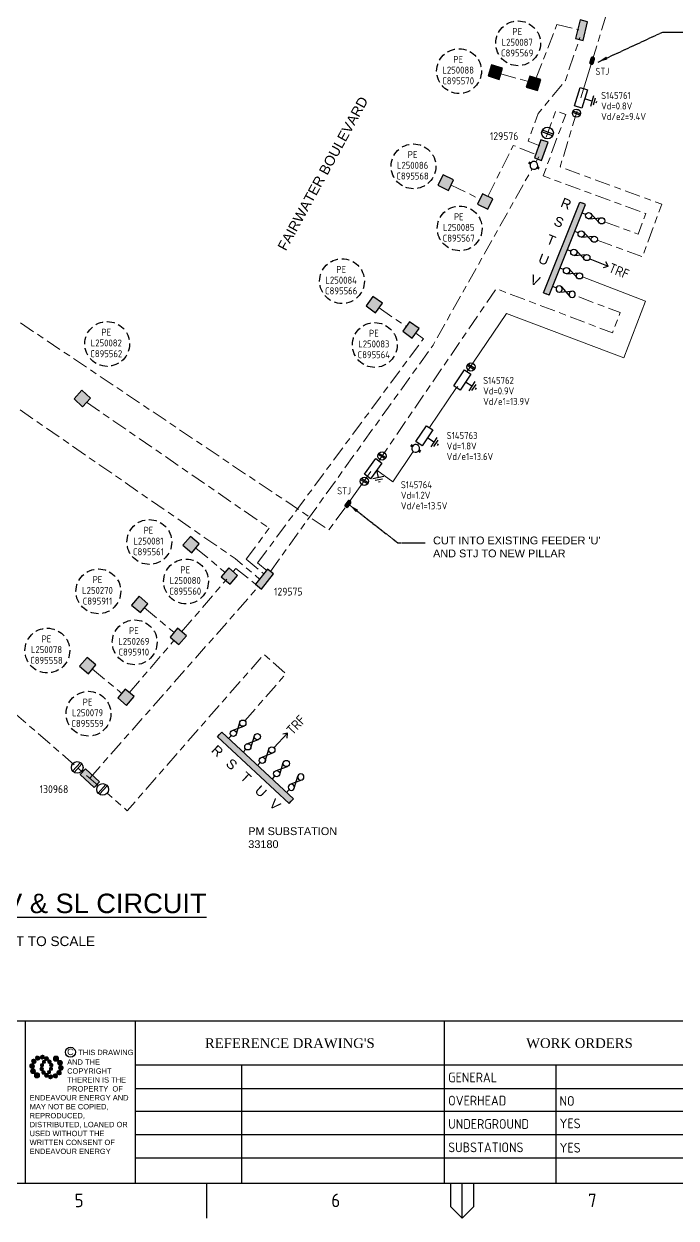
# Paper-space layout 'EE2' of a CAD drawing. Header units: metres, sheet in millimetres. Extents: x -9 to 824, y -5 to 581.
# Drawn here: x 295.1 to 462.6, y -5.4 to 301.3 of the extents above; entities that cross this region are included whole.
import ezdxf
from ezdxf.enums import TextEntityAlignment as Align

# ---------------------------------------------------------------- set-up
doc = ezdxf.new("R2010")
doc.units = ezdxf.units.M
for name, pattern in [('Cable Exist OH', [1, 1, 0]), ('Cable Exist UG', [8.2, 4, -1.2, 1.8, -1.2]), ('HIDDEN', [0.375, 0.25, -0.125])]:
    doc.linetypes.add(name, pattern=pattern)
doc.layers.get('0').update_dxf_attribs({"color": 6})
doc.layers.add('Cadastre Roads_SP_EXT', color=9, linetype='Continuous', lineweight=5)
for name, color, linetype in [('Equip_HV_NEW', 2, 'Continuous'), ('Equip_LV_NEW', 2, 'Continuous'), ('Equip_SP_LV_NEW', 2, 'Continuous'), ('Equip_SP_SL_EXT', 7, 'Continuous'), ('Mains_HV_NEW_U72', 2, 'Continuous'), ('NOTE 1TO1000_new', 7, 'Continuous'), ('NOTE 1TO500_NEW', 7, 'Continuous'), ('Notes', 7, 'Continuous'), ('Sub_SP_EXT', 7, 'Continuous'), ('SupportsUG_SP_LV_EXT', 7, 'Continuous'), ('SupportsUG_SP_LV_SL_EXT', 7, 'Continuous'), ('Trench_SP_EXT', 7, 'Continuous')]:
    doc.layers.add(name, color=color, linetype=linetype)
doc.styles.add('ARIAL', font='arial.ttf', dxfattribs={"height": 2})
doc.styles.add('COLUMN_LABEL', font='arial.ttf')
doc.styles.add('iecARIAL', font='arial.ttf', dxfattribs={"height": 2})
doc.styles.add('iecISOCP', font='isocp.shx')
doc.styles.add('iecTimesNewRoman', font='times.ttf')
doc.styles.add('IESYMBOL1', font='isocp.shx')
doc.styles.add('POLE_LABEL', font='arial.ttf')
doc.styles.get("Standard").update_dxf_attribs({"font": 'arial.ttf'})
doc.styles.add('SWITCH_LABEL', font='arial.ttf', dxfattribs={"height": 2.5})
doc.linetypes.add('Cable New UG', pattern='A,7,-0.25,["x",Standard,S=2,R=0,X=0.2,Y=-0.8],-2.1', length=9.35)
doc.dimstyles.get("Standard").update_dxf_attribs({"dimtxt": 0.18, "dimasz": 0.18, "dimexe": 0.18, "dimexo": 0.0625, "dimgap": 0.09, "dimtad": 0, "dimtih": 1, "dimtoh": 1, "dimdec": 4, "dimzin": 0, "dimdsep": 46, "dimtxsty": 'Standard', "dimcen": 0.09, "dimadec": 0, "dimazin": 0, "dimtfac": 1, "dimtdec": 4, "dimtofl": 0, "dimtmove": 0, "dimatfit": 3, "dimfxl": 1, "dimtolj": 1, "dimtzin": 0, "dimarcsym": 0})

# ---------------------------------------------------------------- blocks, each defined once
blk = doc.blocks.new('SWG_FUSE_EXT')
for points in [[(1.15, 0.72), (4.04, -0.71)], [(1.16, -0.72), (4.04, 0.73)]]:
    blk.add_lwpolyline(points)
for centre in [(0.8, 0), (4.4, 0.01)]:
    blk.add_circle(centre, 0.8)
blk = doc.blocks.new('*U49')
for p, q in [((-0.98, 5.17), (-1.48, 5.17)), ((-0.98, 4.83), (-1.48, 4.83)), ((0.98, 5.17), (1.48, 5.17)), ((0.98, 4.83), (1.48, 4.83))]:
    blk.add_line(p, q)
blk.add_lwpolyline([(0, 4, 1), (0, 6, 1)], format="xyb", close=True)
for tag, p, flags in [('ORIENTATION', (0, 0), 9), ('USAGE', (0, -0.2), 9), ('NOTES', (0, -0.4), 1)]:
    blk.add_attdef(tag, p, '', height=0.2, dxfattribs=dict(flags=flags))
blk = doc.blocks.new('LV_UG_LINKS_CLOSED_EXT')
for p, q in [((-0.25, -1.47902), (-0.25, 1.47902)), ((0.25, -1.47902), (0.25, 1.47902))]:
    blk.add_line(p, q)
blk.add_circle((0, 0), 1.5)
at = {"flags": 9}
for tag, p in [('ACTUAL_STATUS', (0, 0)), ('STATE', (0, -1)), ('SWITCH_TYPE', (0, -1.2)), ('OPERATING_VOLTAGE', (0, -0.6)), ('ORIENTATION', (0, -0.8)), ('CONSTRUCTED_VOLTAGE', (0, -0.2)), ('USAGE', (0, -1.4)), ('NO_PHASES', (0, -0.4)), ('NOTES', (0, -1.6))]:
    blk.add_attdef(tag, text='', height=0.2, dxfattribs=at).set_placement(p, align=Align.MIDDLE_LEFT)
at = {"flags": 1}
blk.add_attdef('Z', (0, 0), '', height=0.2, dxfattribs=at)
blk = doc.blocks.new('COLUMN_EXT')
blk.add_hatch(color=256).paths.add_polyline_path([(-1.49, 1.48), (-1.49, -1.49), (1.48, -1.49), (1.48, 1.48)])
blk.add_lwpolyline([(-1.49, -1.49), (1.48, -1.49), (1.48, 1.48), (-1.49, 1.48)], close=True)
for tag, height, style, flags, p in [('ASSET_NUM', 2.5, 'COLUMN_LABEL', 8, (2, 2)), ('STRUCTURE_PLANT_NUMBER', 0.2, 'POLE_LABEL', 9, (1.81, 0.03)), ('STREET_CODE', 0.2, 'COLUMN_LABEL', 9, (1.81, -0.2))]:
    blk.add_attdef(tag, text='', height=height, dxfattribs=dict(style=style, flags=flags)).set_placement(p, align=Align.MIDDLE_LEFT)
at = {"flags": 1}
blk.add_attdef('Z', (1.81, -2.35), '', height=0.2, dxfattribs=at)
at = {"flags": 9}
for tag, p in [('COLUMN_TYPE', (1.81, -0.4)), ('OWNED_BY', (1.81, -0.6)), ('STATE', (1.81, -0.8)), ('USAGE', (1.81, -1)), ('STREETNAME', (1.81, -1.6)), ('SUBURB', (1.81, -1.8)), ('LEGEND', (1.81, -1.2)), ('LOCATION', (1.81, -1.4)), ('NOTES', (1.81, -2))]:
    blk.add_attdef(tag, text='', height=0.2, dxfattribs=at).set_placement(p, align=Align.MIDDLE_LEFT)
blk = doc.blocks.new('PILLAR_EXT')
blk.add_hatch(color=256).paths.add_polyline_path([(-2.475, 0.99), (-2.475, -0.99), (2.475, -0.99), (2.475, 0.99)])
blk.add_lwpolyline([(-2.475, -0.99), (2.475, -0.99), (2.475, 0.99), (-2.475, 0.99)], close=True)
at = {"style": 'iecARIAL', "flags": 8}
blk.add_attdef('ASSET_NUM', (1.5, 3.5), '', height=2.5, dxfattribs=at)
for tag, p, flags in [('OWNED_BY', (0, -0.2), 9), ('STATE', (0, -0.4), 9), ('SUPPORT_TYPE', (0, -0.6), 9), ('STREETNAME', (0, -1.8), 9), ('SUBURB', (0, -2), 1), ('USAGE', (0, -0.8), 9), ('LEGEND', (0, -1), 9), ('LOCATION', (0, -1.2), 9), ('NOTES', (0, -1.4), 9), ('PARENT', (0, -1.6), 9)]:
    blk.add_attdef(tag, p, '', height=0.2, dxfattribs=dict(flags=flags))
blk = doc.blocks.new('*U52')
at = {"lineweight": -3}
blk.add_lwpolyline([(-1.89, 3.35), (2.97, 2.44), (2.61, 0.5), (-2.26, 1.41)], close=True, dxfattribs=at)
for tag, height, flags, p in [('ASSET_NUM', 2.5, 8, (2, 4)), ('STREET_CODE', 0.2, 9, (1.5, 2)), ('OWNED_BY', 0.2, 9, (1.5, 1.8)), ('OPERATED_BY', 0.2, 9, (1.5, 1.6)), ('STATE', 0.2, 9, (1.5, 1.2)), ('SUPPORT_TYPE', 0.2, 9, (1.5, 1)), ('SUBURB', 0.2, 9, (1.5, 0.2)), ('STREETNAME', 0.2, 9, (1.5, 0)), ('MAINTAINED_BY', 0.2, 9, (1.5, 1.4)), ('USAGE', 0.2, 9, (1.5, 0.8)), ('LEGEND', 0.2, 9, (1.5, 0.6)), ('PARENT', 0.2, 9, (1.5, 0.4)), ('Z', 0.2, 1, (1.5, -0.6)), ('LOCATION', 0.2, 9, (1.5, -0.2)), ('NOTES', 0.2, 9, (1.5, -0.4))]:
    blk.add_attdef(tag, text='', height=height, dxfattribs=dict(flags=flags)).set_placement(p, align=Align.MIDDLE_LEFT)
blk = doc.blocks.new('HV_STJ_EXT')
h = blk.add_hatch(color=256)
edge = h.paths.add_edge_path()
edge.add_ellipse((-0.59, 0.13), major_axis=(0.226, 0.226), ratio=1, start_angle=45, end_angle=135)
edge.add_line((-0.91, 0.13), (-0.91, -0.13))
edge.add_ellipse((-0.59, -0.13), major_axis=(0.226, 0.226), ratio=1, start_angle=135, end_angle=225)
edge.add_line((-0.59, -0.45), (0.59, -0.45))
edge.add_ellipse((0.59, -0.13), major_axis=(-0.226, 0.226), ratio=1, start_angle=135, end_angle=225)
edge.add_line((0.91, -0.13), (0.91, 0.13))
edge.add_ellipse((0.59, 0.13), major_axis=(-0.226, 0.226), ratio=1, start_angle=225, end_angle=315)
edge.add_line((0.59, 0.45), (-0.59, 0.45))
blk.add_lwpolyline([(-0.91, 0.13), (-0.91, -0.13, 0.414214), (-0.59, -0.45), (0.59, -0.45, 0.414214), (0.91, -0.13), (0.91, 0.13, 0.414214), (0.59, 0.45), (-0.59, 0.45, 0.414214)], format="xyb", close=True)
for tag, flags, p in [('ORIENTATION', 9, (1.5, 0)), ('Z', 1, (1.5, -0.8)), ('USAGE', 9, (1.5, -0.2)), ('LEGEND', 9, (1.5, -0.4)), ('NOTES', 9, (1.5, -0.6))]:
    blk.add_attdef(tag, text='', height=0.2, dxfattribs=dict(flags=flags)).set_placement(p, align=Align.MIDDLE_LEFT)
blk = doc.blocks.new('m4')
at = {"layer": 'Notes', "color": 2, "linetype": 'Continuous'}
for points in [[(0, -1.95), (0, 0)], [(-1.43, -1.95), (1.43, -1.95)], [(-0.95, -2.52), (0.95, -2.52)], [(-0.24, -3.09), (0.24, -3.09)]]:
    blk.add_lwpolyline(points, dxfattribs=at)
blk = doc.blocks.new('EE_LOGO_SMALL')
at = {"layer": 'Notes'}
h = blk.add_hatch(color=256, dxfattribs=at)
edge = h.paths.add_edge_path()
edge.add_spline(control_points=[(-1.35, 5.88), (-1.41, 6.52), (-1.98, 6.98), (-2.62, 6.92), (-3.26, 6.85), (-3.72, 6.28), (-3.66, 5.65), (-3.6, 5.01), (-3.03, 4.54), (-2.39, 4.61), (-1.75, 4.67), (-1.28, 5.24), (-1.35, 5.88)], knot_values=[0, 0, 0, 0, 1, 1, 1, 2, 2, 2, 3, 3, 3, 4, 4, 4, 4], degree=3, periodic=0)
h = blk.add_hatch(color=256, dxfattribs=at)
edge = h.paths.add_edge_path()
edge.add_spline(control_points=[(-8.41, 1.95), (-9.16, 1.99), (-9.8, 1.42), (-9.84, 0.67), (-9.89, -0.07), (-9.31, -0.71), (-8.56, -0.75), (-7.82, -0.8), (-7.18, -0.23), (-7.14, 0.52), (-7.09, 1.27), (-7.66, 1.91), (-8.41, 1.95)], knot_values=[0, 0, 0, 0, 1, 1, 1, 2, 2, 2, 3, 3, 3, 4, 4, 4, 4], degree=3, periodic=0)
h = blk.add_hatch(color=256, dxfattribs=at)
edge = h.paths.add_edge_path()
edge.add_spline(control_points=[(-6.81, 4.47), (-7.42, 4.82), (-8.21, 4.62), (-8.57, 4), (-8.92, 3.39), (-8.72, 2.6), (-8.1, 2.25), (-7.49, 1.89), (-6.7, 2.09), (-6.34, 2.71), (-5.98, 3.32), (-6.19, 4.11), (-6.81, 4.47)], knot_values=[0, 0, 0, 0, 1, 1, 1, 2, 2, 2, 3, 3, 3, 4, 4, 4, 4], degree=3, periodic=0)
h = blk.add_hatch(color=256, dxfattribs=at)
edge = h.paths.add_edge_path()
edge.add_spline(control_points=[(-4.19, 5.89), (-4.56, 6.46), (-5.32, 6.62), (-5.88, 6.26), (-6.45, 5.89), (-6.61, 5.13), (-6.25, 4.56), (-5.88, 4), (-5.13, 3.83), (-4.56, 4.2), (-3.99, 4.56), (-3.82, 5.32), (-4.19, 5.89)], knot_values=[0, 0, 0, 0, 1, 1, 1, 2, 2, 2, 3, 3, 3, 4, 4, 4, 4], degree=3, periodic=0)
h = blk.add_hatch(color=256, dxfattribs=at)
edge = h.paths.add_edge_path()
edge.add_spline(control_points=[(-2.5, 2.07), (-3.02, 2.18), (-3.52, 1.86), (-3.63, 1.35), (-3.74, 0.84), (-3.41, 0.33), (-2.91, 0.22), (-2.39, 0.11), (-1.89, 0.43), (-1.78, 0.95), (-1.67, 1.46), (-1.99, 1.96), (-2.5, 2.07)], knot_values=[0, 0, 0, 0, 1, 1, 1, 2, 2, 2, 3, 3, 3, 4, 4, 4, 4], degree=3, periodic=0)
h = blk.add_hatch(color=256, dxfattribs=at)
edge = h.paths.add_edge_path()
edge.add_spline(control_points=[(1.01, 4.87), (1.01, 4.27), (0.53, 3.79), (-0.07, 3.79), (-0.67, 3.79), (-1.16, 4.27), (-1.16, 4.87), (-1.16, 5.47), (-0.67, 5.96), (-0.07, 5.96), (0.53, 5.96), (1.01, 5.47), (1.01, 4.87)], knot_values=[0, 0, 0, 0, 1, 1, 1, 2, 2, 2, 3, 3, 3, 4, 4, 4, 4], degree=3, periodic=0)
edge = h.paths.add_edge_path()
edge.add_spline(control_points=[(-1.36, 3.98), (-1.87, 4.09), (-2.38, 3.77), (-2.49, 3.26), (-2.6, 2.75), (-2.27, 2.24), (-1.76, 2.13), (-1.25, 2.02), (-0.75, 2.35), (-0.64, 2.86), (-0.53, 3.37), (-0.85, 3.87), (-1.36, 3.98)], knot_values=[0, 0, 0, 0, 1, 1, 1, 2, 2, 2, 3, 3, 3, 4, 4, 4, 4], degree=3, periodic=0)
h = blk.add_hatch(color=256, dxfattribs=at)
edge = h.paths.add_edge_path()
edge.add_spline(control_points=[(2.33, 2.37), (2.77, 2.76), (2.8, 3.42), (2.42, 3.85), (2.03, 4.29), (1.37, 4.32), (0.94, 3.94), (0.51, 3.55), (0.47, 2.89), (0.85, 2.46), (1.24, 2.03), (1.9, 1.99), (2.33, 2.37)], knot_values=[0, 0, 0, 0, 1, 1, 1, 2, 2, 2, 3, 3, 3, 4, 4, 4, 4], degree=3, periodic=0)
edge = h.paths.add_edge_path()
edge.add_spline(control_points=[(1.01, 4.87), (1.01, 4.27), (0.53, 3.79), (-0.07, 3.79), (-0.67, 3.79), (-1.16, 4.27), (-1.16, 4.87), (-1.16, 5.47), (-0.67, 5.96), (-0.07, 5.96), (0.53, 5.96), (1.01, 5.47), (1.01, 4.87)], knot_values=[0, 0, 0, 0, 1, 1, 1, 2, 2, 2, 3, 3, 3, 4, 4, 4, 4], degree=3, periodic=0)
h = blk.add_hatch(color=256, dxfattribs=at)
edge = h.paths.add_edge_path()
edge.add_spline(control_points=[(1.01, 4.87), (1.01, 4.27), (0.53, 3.79), (-0.07, 3.79), (-0.67, 3.79), (-1.16, 4.27), (-1.16, 4.87), (-1.16, 5.47), (-0.67, 5.96), (-0.07, 5.96), (0.53, 5.96), (1.01, 5.47), (1.01, 4.87)], knot_values=[0, 0, 0, 0, 1, 1, 1, 2, 2, 2, 3, 3, 3, 4, 4, 4, 4], degree=3, periodic=0)
edge = h.paths.add_edge_path(flags=16)
edge.add_spline(control_points=[(1.01, 4.87), (1.01, 4.27), (0.53, 3.79), (-0.07, 3.79), (-0.67, 3.79), (-1.16, 4.27), (-1.16, 4.87), (-1.16, 5.47), (-0.67, 5.96), (-0.07, 5.96), (0.53, 5.96), (1.01, 5.47), (1.01, 4.87)], knot_values=[0, 0, 0, 0, 1, 1, 1, 2, 2, 2, 3, 3, 3, 4, 4, 4, 4], degree=3, periodic=0)
h = blk.add_hatch(color=256, dxfattribs=at)
edge = h.paths.add_edge_path()
edge.add_spline(control_points=[(2.98, 0.19), (3.52, 0.33), (3.83, 0.88), (3.69, 1.41), (3.55, 1.94), (3.01, 2.26), (2.48, 2.12), (1.95, 1.98), (1.63, 1.43), (1.77, 0.9), (1.91, 0.37), (2.45, 0.05), (2.98, 0.19)], knot_values=[0, 0, 0, 0, 1, 1, 1, 2, 2, 2, 3, 3, 3, 4, 4, 4, 4], degree=3, periodic=0)
h = blk.add_hatch(color=256, dxfattribs=at)
edge = h.paths.add_edge_path()
edge.add_spline(control_points=[(6.99, 4.87), (6.99, 4.04), (6.32, 3.36), (5.48, 3.36), (4.65, 3.36), (3.97, 4.04), (3.97, 4.87), (3.97, 5.71), (4.65, 6.38), (5.48, 6.38), (6.32, 6.38), (6.99, 5.71), (6.99, 4.87)], knot_values=[0, 0, 0, 0, 1, 1, 1, 2, 2, 2, 3, 3, 3, 4, 4, 4, 4], degree=3, periodic=0)
h = blk.add_hatch(color=256, dxfattribs=at)
edge = h.paths.add_edge_path()
edge.add_spline(control_points=[(8.37, 1.14), (9.1, 1.46), (9.42, 2.3), (9.11, 3.02), (8.79, 3.74), (7.95, 4.07), (7.23, 3.75), (6.51, 3.43), (6.18, 2.59), (6.49, 1.87), (6.81, 1.15), (7.65, 0.82), (8.37, 1.14)], knot_values=[0, 0, 0, 0, 1, 1, 1, 2, 2, 2, 3, 3, 3, 4, 4, 4, 4], degree=3, periodic=0)
h = blk.add_hatch(color=256, dxfattribs=at)
edge = h.paths.add_edge_path()
edge.add_spline(control_points=[(8.27, -1.91), (9.01, -1.95), (9.65, -1.38), (9.69, -0.63), (9.74, 0.12), (9.17, 0.75), (8.42, 0.8), (7.67, 0.84), (7.03, 0.27), (6.99, -0.48), (6.95, -1.22), (7.52, -1.87), (8.27, -1.91)], knot_values=[0, 0, 0, 0, 1, 1, 1, 2, 2, 2, 3, 3, 3, 4, 4, 4, 4], degree=3, periodic=0)
h = blk.add_hatch(color=256, dxfattribs=at)
edge = h.paths.add_edge_path()
edge.add_spline(control_points=[(-8.52, -1.1), (-9.24, -1.42), (-9.57, -2.26), (-9.25, -2.98), (-8.94, -3.7), (-8.09, -4.03), (-7.37, -3.71), (-6.65, -3.39), (-6.33, -2.55), (-6.64, -1.83), (-6.96, -1.11), (-7.8, -0.78), (-8.52, -1.1)], knot_values=[0, 0, 0, 0, 1, 1, 1, 2, 2, 2, 3, 3, 3, 4, 4, 4, 4], degree=3, periodic=0)
h = blk.add_hatch(color=256, dxfattribs=at)
edge = h.paths.add_edge_path()
edge.add_spline(control_points=[(-7.14, -4.83), (-7.14, -4), (-6.46, -3.32), (-5.63, -3.32), (-4.8, -3.32), (-4.12, -4), (-4.12, -4.83), (-4.12, -5.67), (-4.8, -6.34), (-5.63, -6.34), (-6.46, -6.34), (-7.14, -5.67), (-7.14, -4.83)], knot_values=[0, 0, 0, 0, 1, 1, 1, 2, 2, 2, 3, 3, 3, 4, 4, 4, 4], degree=3, periodic=0)
h = blk.add_hatch(color=256, dxfattribs=at)
edge = h.paths.add_edge_path()
edge.add_spline(control_points=[(-3.13, -0.15), (-3.66, -0.29), (-3.98, -0.84), (-3.84, -1.37), (-3.7, -1.9), (-3.15, -2.22), (-2.62, -2.08), (-2.09, -1.94), (-1.78, -1.39), (-1.91, -0.86), (-2.06, -0.33), (-2.6, -0.01), (-3.13, -0.15)], knot_values=[0, 0, 0, 0, 1, 1, 1, 2, 2, 2, 3, 3, 3, 4, 4, 4, 4], degree=3, periodic=0)
h = blk.add_hatch(color=256, dxfattribs=at)
edge = h.paths.add_edge_path()
edge.add_spline(control_points=[(-2.48, -2.33), (-2.91, -2.72), (-2.95, -3.38), (-2.56, -3.81), (-2.18, -4.24), (-1.52, -4.28), (-1.08, -3.9), (-0.65, -3.51), (-0.62, -2.85), (-1, -2.42), (-1.39, -1.98), (-2.05, -1.95), (-2.48, -2.33)], knot_values=[0, 0, 0, 0, 1, 1, 1, 2, 2, 2, 3, 3, 3, 4, 4, 4, 4], degree=3, periodic=0)
h = blk.add_hatch(color=256, dxfattribs=at)
edge = h.paths.add_edge_path()
edge.add_spline(control_points=[(-1.16, -4.83), (-1.16, -4.23), (-0.67, -3.74), (-0.07, -3.74), (0.53, -3.74), (1.01, -4.23), (1.01, -4.83), (1.01, -5.43), (0.53, -5.92), (-0.07, -5.92), (-0.67, -5.92), (-1.16, -5.43), (-1.16, -4.83)], knot_values=[0, 0, 0, 0, 1, 1, 1, 2, 2, 2, 3, 3, 3, 4, 4, 4, 4], degree=3, periodic=0)
h = blk.add_hatch(color=256, dxfattribs=at)
edge = h.paths.add_edge_path()
edge.add_spline(control_points=[(1.22, -3.94), (1.73, -4.05), (2.23, -3.73), (2.34, -3.22), (2.45, -2.71), (2.13, -2.2), (1.62, -2.09), (1.11, -1.98), (0.6, -2.3), (0.49, -2.81), (0.38, -3.32), (0.71, -3.83), (1.22, -3.94)], knot_values=[0, 0, 0, 0, 1, 1, 1, 2, 2, 2, 3, 3, 3, 4, 4, 4, 4], degree=3, periodic=0)
h = blk.add_hatch(color=256, dxfattribs=at)
edge = h.paths.add_edge_path()
edge.add_spline(control_points=[(1.2, -5.84), (1.27, -6.47), (1.84, -6.94), (2.47, -6.87), (3.11, -6.81), (3.58, -6.24), (3.51, -5.6), (3.45, -4.96), (2.88, -4.5), (2.24, -4.56), (1.6, -4.63), (1.13, -5.2), (1.2, -5.84)], knot_values=[0, 0, 0, 0, 1, 1, 1, 2, 2, 2, 3, 3, 3, 4, 4, 4, 4], degree=3, periodic=0)
h = blk.add_hatch(color=256, dxfattribs=at)
edge = h.paths.add_edge_path()
edge.add_spline(control_points=[(2.36, -2.03), (2.87, -2.14), (3.37, -1.81), (3.48, -1.3), (3.59, -0.79), (3.27, -0.29), (2.76, -0.18), (2.25, -0.07), (1.74, -0.39), (1.63, -0.9), (1.52, -1.41), (1.85, -1.92), (2.36, -2.03)], knot_values=[0, 0, 0, 0, 1, 1, 1, 2, 2, 2, 3, 3, 3, 4, 4, 4, 4], degree=3, periodic=0)
h = blk.add_hatch(color=256, dxfattribs=at)
edge = h.paths.add_edge_path()
edge.add_spline(control_points=[(4.05, -5.84), (4.41, -6.41), (5.17, -6.58), (5.73, -6.21), (6.3, -5.85), (6.46, -5.09), (6.1, -4.52), (5.73, -3.95), (4.98, -3.79), (4.41, -4.16), (3.84, -4.52), (3.68, -5.28), (4.05, -5.84)], knot_values=[0, 0, 0, 0, 1, 1, 1, 2, 2, 2, 3, 3, 3, 4, 4, 4, 4], degree=3, periodic=0)
h = blk.add_hatch(color=256, dxfattribs=at)
edge = h.paths.add_edge_path()
edge.add_spline(control_points=[(6.66, -4.43), (7.27, -4.78), (8.06, -4.58), (8.42, -3.96), (8.78, -3.35), (8.57, -2.56), (7.96, -2.2), (7.34, -1.84), (6.55, -2.05), (6.2, -2.66), (5.84, -3.28), (6.04, -4.07), (6.66, -4.43)], knot_values=[0, 0, 0, 0, 1, 1, 1, 2, 2, 2, 3, 3, 3, 4, 4, 4, 4], degree=3, periodic=0)
at = {"layer": 'Notes', "lineweight": 0}
for points in [[(1.85, 2.13), (1.85, 2.13)], [(-1.99, -2.08), (-1.99, -2.08)]]:
    blk.add_lwpolyline(points, dxfattribs=at)
for points in [[(-1.35, 5.88), (-1.41, 6.52), (-1.98, 6.98), (-2.62, 6.92), (-3.26, 6.85), (-3.72, 6.28), (-3.66, 5.65), (-3.6, 5.01), (-3.03, 4.54), (-2.39, 4.61), (-1.75, 4.67), (-1.28, 5.24), (-1.35, 5.88)], [(-8.41, 1.95), (-9.16, 1.99), (-9.8, 1.42), (-9.84, 0.67), (-9.89, -0.07), (-9.31, -0.71), (-8.56, -0.75), (-7.82, -0.8), (-7.18, -0.23), (-7.14, 0.52), (-7.09, 1.27), (-7.66, 1.91), (-8.41, 1.95)], [(-6.81, 4.47), (-7.42, 4.82), (-8.21, 4.62), (-8.57, 4), (-8.92, 3.39), (-8.72, 2.6), (-8.1, 2.25), (-7.49, 1.89), (-6.7, 2.09), (-6.34, 2.71), (-5.98, 3.32), (-6.19, 4.11), (-6.81, 4.47)], [(-4.19, 5.89), (-4.56, 6.46), (-5.32, 6.62), (-5.88, 6.26), (-6.45, 5.89), (-6.61, 5.13), (-6.25, 4.56), (-5.88, 4), (-5.13, 3.83), (-4.56, 4.2), (-3.99, 4.56), (-3.82, 5.32), (-4.19, 5.89)], [(-2.5, 2.07), (-3.02, 2.18), (-3.52, 1.86), (-3.63, 1.35), (-3.74, 0.84), (-3.41, 0.33), (-2.91, 0.22), (-2.39, 0.11), (-1.89, 0.43), (-1.78, 0.95), (-1.67, 1.46), (-1.99, 1.96), (-2.5, 2.07)], [(-1.36, 3.98), (-1.87, 4.09), (-2.38, 3.77), (-2.49, 3.26), (-2.6, 2.75), (-2.27, 2.24), (-1.76, 2.13), (-1.25, 2.02), (-0.75, 2.35), (-0.64, 2.86), (-0.53, 3.37), (-0.85, 3.87), (-1.36, 3.98)], [(1.01, 4.87), (1.01, 4.27), (0.53, 3.79), (-0.07, 3.79), (-0.67, 3.79), (-1.16, 4.27), (-1.16, 4.87), (-1.16, 5.47), (-0.67, 5.96), (-0.07, 5.96), (0.53, 5.96), (1.01, 5.47), (1.01, 4.87)], [(1.01, 4.87), (1.01, 4.27), (0.53, 3.79), (-0.07, 3.79), (-0.67, 3.79), (-1.16, 4.27), (-1.16, 4.87), (-1.16, 5.47), (-0.67, 5.96), (-0.07, 5.96), (0.53, 5.96), (1.01, 5.47), (1.01, 4.87)], [(2.33, 2.37), (2.77, 2.76), (2.8, 3.42), (2.42, 3.85), (2.03, 4.29), (1.37, 4.32), (0.94, 3.94), (0.51, 3.55), (0.47, 2.89), (0.85, 2.46), (1.24, 2.03), (1.9, 1.99), (2.33, 2.37)], [(2.98, 0.19), (3.52, 0.33), (3.83, 0.88), (3.69, 1.41), (3.55, 1.94), (3.01, 2.26), (2.48, 2.12), (1.95, 1.98), (1.63, 1.43), (1.77, 0.9), (1.91, 0.37), (2.45, 0.05), (2.98, 0.19)], [(6.99, 4.87), (6.99, 4.04), (6.32, 3.36), (5.48, 3.36), (4.65, 3.36), (3.97, 4.04), (3.97, 4.87), (3.97, 5.71), (4.65, 6.38), (5.48, 6.38), (6.32, 6.38), (6.99, 5.71), (6.99, 4.87)], [(8.37, 1.14), (9.1, 1.46), (9.42, 2.3), (9.11, 3.02), (8.79, 3.74), (7.95, 4.07), (7.23, 3.75), (6.51, 3.43), (6.18, 2.59), (6.49, 1.87), (6.81, 1.15), (7.65, 0.82), (8.37, 1.14)], [(8.27, -1.91), (9.01, -1.95), (9.65, -1.38), (9.69, -0.63), (9.74, 0.12), (9.17, 0.75), (8.42, 0.8), (7.67, 0.84), (7.03, 0.27), (6.99, -0.48), (6.95, -1.22), (7.52, -1.87), (8.27, -1.91)], [(-8.52, -1.1), (-9.24, -1.42), (-9.57, -2.26), (-9.25, -2.98), (-8.94, -3.7), (-8.09, -4.03), (-7.37, -3.71), (-6.65, -3.39), (-6.33, -2.55), (-6.64, -1.83), (-6.96, -1.11), (-7.8, -0.78), (-8.52, -1.1)], [(-7.14, -4.83), (-7.14, -4), (-6.46, -3.32), (-5.63, -3.32), (-4.8, -3.32), (-4.12, -4), (-4.12, -4.83), (-4.12, -5.67), (-4.8, -6.34), (-5.63, -6.34), (-6.46, -6.34), (-7.14, -5.67), (-7.14, -4.83)], [(-3.13, -0.15), (-3.66, -0.29), (-3.98, -0.84), (-3.84, -1.37), (-3.7, -1.9), (-3.15, -2.22), (-2.62, -2.08), (-2.09, -1.94), (-1.78, -1.39), (-1.91, -0.86), (-2.06, -0.33), (-2.6, -0.01), (-3.13, -0.15)], [(-2.48, -2.33), (-2.91, -2.72), (-2.95, -3.38), (-2.56, -3.81), (-2.18, -4.24), (-1.52, -4.28), (-1.08, -3.9), (-0.65, -3.51), (-0.62, -2.85), (-1, -2.42), (-1.39, -1.98), (-2.05, -1.95), (-2.48, -2.33)], [(-1.16, -4.83), (-1.16, -4.23), (-0.67, -3.74), (-0.07, -3.74), (0.53, -3.74), (1.01, -4.23), (1.01, -4.83), (1.01, -5.43), (0.53, -5.92), (-0.07, -5.92), (-0.67, -5.92), (-1.16, -5.43), (-1.16, -4.83)], [(1.22, -3.94), (1.73, -4.05), (2.23, -3.73), (2.34, -3.22), (2.45, -2.71), (2.13, -2.2), (1.62, -2.09), (1.11, -1.98), (0.6, -2.3), (0.49, -2.81), (0.38, -3.32), (0.71, -3.83), (1.22, -3.94)], [(1.2, -5.84), (1.27, -6.47), (1.84, -6.94), (2.47, -6.87), (3.11, -6.81), (3.58, -6.24), (3.51, -5.6), (3.45, -4.96), (2.88, -4.5), (2.24, -4.56), (1.6, -4.63), (1.13, -5.2), (1.2, -5.84)], [(2.36, -2.03), (2.87, -2.14), (3.37, -1.81), (3.48, -1.3), (3.59, -0.79), (3.27, -0.29), (2.76, -0.18), (2.25, -0.07), (1.74, -0.39), (1.63, -0.9), (1.52, -1.41), (1.85, -1.92), (2.36, -2.03)], [(4.05, -5.84), (4.41, -6.41), (5.17, -6.58), (5.73, -6.21), (6.3, -5.85), (6.46, -5.09), (6.1, -4.52), (5.73, -3.95), (4.98, -3.79), (4.41, -4.16), (3.84, -4.52), (3.68, -5.28), (4.05, -5.84)], [(6.66, -4.43), (7.27, -4.78), (8.06, -4.58), (8.42, -3.96), (8.78, -3.35), (8.57, -2.56), (7.96, -2.2), (7.34, -1.84), (6.55, -2.05), (6.2, -2.66), (5.84, -3.28), (6.04, -4.07), (6.66, -4.43)]]:
    blk.add_open_spline(points, degree=3, knots=[0, 0, 0, 0, 1, 1, 1, 2, 2, 2, 3, 3, 3, 4, 4, 4, 4], dxfattribs=at)
blk = doc.blocks.new('EE_COPYRIGHT_A1')
at = {"layer": 'Notes'}
blk.add_circle((9.53, -0.82), 1.15, dxfattribs=at)
at = {"xscale": 0.4, "yscale": 0.4, "zscale": 0.4}
blk.add_blockref('EE_LOGO_SMALL', (3.96, -4.29), dxfattribs=at)
at = {"layer": 'Notes', "insert": (0, 0), "char_height": 1.25, "width": 24.1208, "attachment_point": 1, "style": 'ARIAL'}
blk.add_mtext('\\pt8.75;               ^I{\\H1.2x;C } THIS DRAWING\\P\\pi-8.75,l8.75,t8.75,20;       ^IAND THE ^I\\P\\pi0,t8.75;COPYRIGHT\\P\\pi-8.75,t1.25,8.75;^I^ITHEREIN IS THE PROPERTY  OF \\P\\pi0,l0,t1.25;ENDEAVOUR ENERGY AND MAY NOT BE COPIED, REPRODUCED, DISTRIBUTED, LOANED OR USED WITHOUT THE WRITTEN CONSENT OF ENDEAVOUR ENERGY', dxfattribs=at)
blk = doc.blocks.new('A1_FRAME_TITLE')
at = {"layer": 'Notes', "color": 3, "linetype": 'Continuous'}
for p, q in [((304.54, 47.62), (304.54, 5.97)), ((332.78, 47.62), (332.78, 5.97)), ((412.12, 47.62), (412.12, 5.97))]:
    blk.add_line(p, q, dxfattribs=at)
at = {"layer": 'Notes', "color": 7}
for p, q in [((332.81, 36.33), (478.24, 36.33)), ((360.07, 36.33), (360.07, 5.97)), ((440.78, 36.33), (440.78, 5.97)), ((332.78, 30.28), (478.24, 30.28)), ((478.24, 24.33), (332.78, 24.33)), ((478.24, 18.33), (332.78, 18.33)), ((478.24, 12.33), (332.78, 12.33))]:
    blk.add_line(p, q, dxfattribs=at)
at = {"layer": 'Notes', "linetype": 'Continuous'}
for p, q in [((351.17, -3.03), (351.17, 5.97)), ((413.68, 5.97), (413.68, -0.03)), ((416.68, -3.03), (416.68, 5.97)), ((419.68, -0.03), (419.68, 5.97)), ((413.68, -0.03), (416.68, -3.03)), ((416.68, -3.03), (419.68, -0.03))]:
    blk.add_line(p, q, dxfattribs=at)
at = {"layer": 'Notes', "color": 3, "linetype": 'Continuous', "flags": 128}
for points in [[(123.8, 47.62), (824.37, 47.62)], [(123.8, 5.97), (824.37, 5.97)]]:
    blk.add_lwpolyline(points, dxfattribs=at)
at = {"layer": 'Notes', "xscale": 1.1, "yscale": 1.1, "zscale": 1.1}
blk.add_blockref('EE_COPYRIGHT_A1', (305.65, 40.49), dxfattribs=at)
at = {"layer": 'Notes', "style": 'iecTimesNewRoman'}
blk.add_text("REFERENCE DRAWING'S", height=2.5, dxfattribs=at).set_placement((372.45, 40.66), align=Align.CENTER)
blk.add_text('WORK ORDERS', height=2.5, dxfattribs=at).set_placement((433.13, 40.66))
at = {"layer": 'Notes', "color": 7, "style": 'iecISOCP'}
for s, height, p in [('GENERAL', 2.5, (413.12, 31.86)), ('OVERHEAD', 2.5, (413.12, 25.9)), ('UNDERGROUND', 2.5, (413.12, 19.9)), ('SUBSTATIONS', 2.5, (413.12, 13.9)), ('5', 3.5, (317.21, -0.22)), ('6', 3.5, (383.12, -0.22)), ('7', 3.5, (449.03, -0.22))]:
    blk.add_text(s, height=height, dxfattribs=at).set_placement(p)
for tag, p in [('CAP_NO', (513.19, 43.46)), ('IE_NUM', (513.05, 37.81)), ('REF_No_1', (335.24, 32.31)), ('REF_1', (362.52, 32.31)), ('GEN_WO', (441.71, 31.76)), ('HV_SWITCH', (513.46, 32.16)), ('REF_No_2', (335.24, 26.31)), ('REF_2', (362.52, 26.31)), ('OH_WO', (441.71, 25.81)), ('UBD_REF', (513.05, 25.83)), ('REF_No_3', (335.24, 20.31)), ('REF_3', (362.52, 20.31)), ('UG_WO', (441.71, 20.05)), ('GIS_MAP_No', (513.05, 20.04)), ('REF_No_4', (335.24, 14.31)), ('REF_4', (362.52, 14.31)), ('SUB_WO', (441.71, 13.81)), ('HV_OP_DIAG', (513.33, 14.2)), ('LGA', (512.95, 7.78))]:
    blk.add_attdef(tag, p, '', height=2.5, dxfattribs=at)
at = {"layer": 'Notes', "style": 'iecISOCP'}
for tag, p in [('T1', (684.37, 39.47)), ('T2', (684.37, 34.35)), ('T3', (684.37, 28.92)), ('T4', (684.37, 23.66)), ('T5', (684.37, 18.23)), ('T6', (684.37, 12.97))]:
    blk.add_attdef(tag, text='', height=3.5, dxfattribs=at).set_placement(p, align=Align.CENTER)
at = {"layer": 'Notes', "color": 7, "style": 'iecISOCP'}
for tag, p in [('scale', (567.76, 33.27)), ('DRAWN', (567.76, 24.93)), ('DATE', (567.76, 16.88)), ('DESIGN', (605.62, 9.15))]:
    blk.add_attdef(tag, text='', height=2.5, dxfattribs=at).set_placement(p, align=Align.CENTER)
at = {"layer": 'Notes', "color": 4, "style": 'iecISOCP'}
blk.add_attdef('NUM', text='', height=7, dxfattribs=at).set_placement((792.37, 20.12), align=Align.MIDDLE_CENTER)
at = {"layer": 'Notes', "color": 1, "style": 'iecISOCP'}
blk.add_attdef('REV', text='', height=5, dxfattribs=at).set_placement((820.05, 17.1), align=Align.CENTER)
at = {"layer": 'Notes', "color": 7, "style": 'iecISOCP'}
for tag, p in [('NS', (790.71, 8.12)), ('SHTS', (805.41, 8.12))]:
    blk.add_attdef(tag, text='', height=2.5, dxfattribs=at).set_placement(p, align=Align.MIDDLE)
at = {"layer": 'Notes', "style": 'iecISOCP'}
blk.add_attdef('ExportID', (9.08, 2.39), '', height=2.5, dxfattribs=at)
at = {"layer": 'Notes', "style": 'iecISOCP', "flags": 1}
for tag, p in [('ProjectType', (14.17, -26.8)), ('ProjectNumber', (23.56, -26.82)), ('DrawingNumber', (35.51, -26.8)), ('ProjectDescription', (47.56, -26.83)), ('ExportDate', (60.28, -26.79)), ('ExportUserName', (69.15, -26.8)), ('DesignerCompanyName', (81.48, -26.79)), ('ExportAreaOfInterest', (97.1, -26.81)), ('GIS_SUCCESS', (112, -26.78)), ('CAD_SUCCESS', (121.79, -26.78)), ('DEPOTCODE', (132.11, -26.88)), ('ExportCategories', (140.08, -26.8)), ('Comments', (154.38, -26.88))]:
    blk.add_attdef(tag, p, '', height=1, dxfattribs=at)

psp = doc.layouts.new('EE2')

# ---------------------------------------------------------------- hatches: boundary and pattern name
at = {"layer": 'Sub_SP_EXT'}
h = psp.add_hatch(color=256, dxfattribs=at)
h.dxf.hatch_style = 1
h.paths.add_polyline_path([(428.47, 232.23), (429.96, 231.63), (439.31, 254.95), (437.82, 255.55)])
h = psp.add_hatch(color=256, dxfattribs=at)
h.dxf.hatch_style = 1
h.paths.add_polyline_path([(363.19, 101.11), (364.28, 102.28), (345.88, 119.39), (344.79, 118.22)])

# ---------------------------------------------------------------- linework, layer by layer
at = {"layer": 'Mains_HV_NEW_U72', "color": 2, "linetype": 'Cable New UG', "lineweight": 0}
psp.add_lwpolyline([(438.08, 282.33), (441.04, 291.83)], dxfattribs=at)
at = {"layer": 'Mains_HV_NEW_U72', "color": 2, "linetype": 'Cable New UG', "lineweight": 0, "flags": 128}
for points in [[(408.91, 212), (418.98, 226.95), (449.11, 215.52), (454.67, 230.05), (438.51, 236.3)], [(399.21, 197.61), (406.15, 207.9)], [(406.28, 207.81), (406.55, 208.2)], [(396.19, 193.13), (396.45, 193.5)], [(385.72, 186.68), (389.81, 183.66), (395.08, 191.48)], [(378.29, 178), (384.14, 186.37)]]:
    psp.add_lwpolyline(points, dxfattribs=at)
at = {"layer": 'NOTE 1TO1000_new', "linetype": 'HIDDEN', "lineweight": -3, "ltscale": 8}
for centre in [(421.98, 296.32), (406.83, 289.18), (395.12, 264.72), (406.98, 248.78), (376.78, 235.23), (316.48, 219.1), (385.18, 218.84), (327.3, 168.23), (336.73, 158.1), (314.22, 155.56), (323.55, 142.47), (301.11, 140.34), (311.68, 124.13)]:
    psp.add_circle(centre, 5.75, dxfattribs=at)
at = {"layer": 'Sub_SP_EXT'}
for p, q in [((428.47, 232.23), (437.82, 255.55)), ((429.96, 231.63), (439.31, 254.95)), ((437.82, 255.55), (438.57, 255.25)), ((439.31, 254.95), (438.57, 255.25)), ((440.39, 240.99), (445.15, 239.08)), ((428.47, 232.23), (429.22, 231.93)), ((429.96, 231.63), (429.22, 231.93)), ((344.79, 118.22), (345.34, 118.81)), ((363.19, 101.11), (344.79, 118.22)), ((345.88, 119.39), (345.34, 118.81)), ((364.28, 102.28), (345.88, 119.39)), ((359.3, 115.38), (362.79, 119.14)), ((363.19, 101.11), (363.73, 101.7)), ((364.28, 102.28), (363.73, 101.7))]:
    psp.add_line(p, q, dxfattribs=at)
for points in [[(439.34, 252.34), (438.41, 252.71)], [(437.45, 247.63), (436.52, 248)], [(435.56, 242.92), (434.63, 243.29)], [(443.94, 238.76), (445.15, 239.08), (444.5, 240.15)], [(433.67, 238.21), (432.75, 238.58)], [(431.79, 233.5), (430.86, 233.88)], [(348.33, 118.48), (347.65, 117.75)], [(362.66, 117.89), (362.79, 119.14), (361.56, 118.91)], [(352.05, 115.03), (351.37, 114.29)], [(355.76, 111.57), (355.08, 110.84)], [(359.48, 108.12), (358.8, 107.38)], [(363.19, 104.66), (362.51, 103.93)]]:
    psp.add_lwpolyline(points, dxfattribs=at)
at = {"layer": 'Trench_SP_EXT', "linetype": 'Cable Exist UG', "lineweight": 0}
for p, q in [((426.64, 287.42), (431.96, 301.18)), ((431.96, 301.18), (437.59, 299.8)), ((417.55, 288.46), (424.58, 286.5)), ((404.8, 259.91), (412.16, 256.31)), ((386.29, 228.35), (393.26, 223.59)), ((395.71, 221.86), (397.7, 220.44)), ((355.11, 162.86), (397.7, 220.44)), ((311.19, 204.13), (358.1, 171.78)), ((352.2, 163.81), (358.1, 171.78)), ((339.22, 166.69), (346.73, 160.46)), ((352.2, 163.81), (356.77, 159.98)), ((355.11, 162.86), (357.54, 160.82)), ((349.51, 161.41), (348.84, 160.62)), ((349.51, 161.41), (354.55, 157.41)), ((312.01, 107.6), (355.33, 156.75)), ((335.6, 145.17), (347.18, 158.68)), ((326.05, 151.29), (333.56, 145.05)), ((322.15, 129.53), (333.62, 142.92)), ((312.69, 135.57), (320.2, 129.34)), ((314.2, 105.66), (290.57, 126.11))]:
    psp.add_line(p, q, dxfattribs=at)
at = {"layer": 'Trench_SP_EXT', "color": 2, "linetype": 'Cable New UG', "lineweight": 0}
psp.add_line((426.54, 265.83), (427.31, 267.2), dxfattribs=at)
at = {"layer": 'Trench_SP_EXT', "linetype": 'Cable Exist UG', "lineweight": 0, "flags": 128}
for points in [[(441.04, 291.83), (444.31, 302.66), (451.19, 337.77), (454.97, 365.22)], [(427.61, 270.01), (424.61, 271.21), (427.1, 278.27), (434.12, 286.73), (437.87, 297.82)], [(442.29, 245.72), (453.94, 241.46), (458.87, 255.03), (432.8, 264.58), (437.44, 279.94)], [(444.18, 250.43), (452.82, 247.27), (454.76, 252.6), (428.44, 262.24), (434.21, 278.02), (431.66, 278.96), (428.81, 271.21)], [(414.21, 257.01), (420.75, 270.08), (426.75, 267.67)], [(358.38, 160.64), (400.14, 218.76), (425.57, 264.09)], [(246.57, 256.47), (373.39, 171.35), (378.29, 178)], [(386.24, 189.06), (416.36, 233.29), (446.22, 221.96), (448.21, 227.16), (436.61, 231.56)], [(280.64, 211.5), (349.33, 163.98), (355.71, 158.64)], [(351.85, 122.31), (362.41, 134.38), (356.72, 139.33), (321.63, 99.23), (316.46, 103.71)]]:
    psp.add_lwpolyline(points, dxfattribs=at)

# ---------------------------------------------------------------- block references
at = {"layer": 'Equip_HV_NEW'}
for p, rotation in [((441, 291.84), 70.53736501686029), ((378.29, 178), 54.58114357154265)]:
    psp.add_blockref('HV_STJ_EXT', p, dxfattribs=dict(at, rotation=rotation))
at = {"layer": 'Equip_LV_NEW'}
for p, rotation in [((440.02, 281.76), 84.19534471277942), ((409.29, 208.76), 66.58217458313722), ((399.52, 194.41), 66.58217458313722), ((386.35, 185.9), 64.14878383076149)]:
    psp.add_blockref('*U52', p, dxfattribs=dict(at, rotation=rotation))
at = {"layer": 'Equip_LV_NEW', "lineweight": 0}
for p, xscale, yscale, zscale, rotation in [((436.97, 278.36), 0.7000000000000001, 0.7000000000000001, 0.7000000000000001, 70.5374), ((409.88, 213.18), 0.6999999999999998, 0.6999999999999998, 0.6999999999999998, 58.61617138392453), ((387.05, 190.3), 0.6999999999999998, 0.6999999999999998, 0.6999999999999998, 58.61617138392453), ((382.51, 183.83), 0.6999999999999998, 0.6999999999999998, 0.6999999999999998, 58.61617138392453)]:
    psp.add_blockref('LV_UG_LINKS_CLOSED_EXT', p, dxfattribs=dict(at, xscale=xscale, yscale=yscale, zscale=zscale, rotation=rotation))
at = {"layer": 'Equip_SP_LV_NEW', "rotation": 147.7329994258539}
psp.add_blockref('*U49', (398.36, 196.49), dxfattribs=at)
at = {"layer": 'Equip_SP_SL_EXT'}
for name, p, xscale, yscale, zscale, rotation in [('LV_UG_LINKS_CLOSED_EXT', (429.54, 273.29), 0.99995, 0.99995, 0.99995, 69.7952104468064), ('*U49', (423.69, 260.56), 0.9999499999999998, 0.9999499999999998, 0.9999499999999998, 331.766546586583), ('LV_UG_LINKS_CLOSED_EXT', (308.79, 110.33), 0.9999500000000001, 0.9999500000000001, 0.9999500000000001, 317.8524805819615), ('LV_UG_LINKS_CLOSED_EXT', (315.33, 104.69), 0.9999500000000001, 0.9999500000000001, 0.9999500000000001, 317.8524805819615)]:
    psp.add_blockref(name, p, dxfattribs=dict(at, xscale=xscale, yscale=yscale, zscale=zscale, rotation=rotation))
at = {"layer": 'Notes'}
ref = psp.add_blockref('A1_FRAME_TITLE', (-9.08, -2.39), dxfattribs=at)
ref.add_attrib('OH_WO', 'NO', (432.63, 23.42), dxfattribs={"color": 7, "height": 2.5, "style": 'iecISOCP'})
ref.add_attrib('UG_WO', 'YES', (432.63, 17.66), dxfattribs={"color": 7, "height": 2.5, "style": 'iecISOCP'})
ref.add_attrib('SUB_WO', 'YES', (432.63, 11.42), dxfattribs={"color": 7, "height": 2.5, "style": 'iecISOCP'})
at = {"layer": 'Notes', "color": 2, "xscale": -1}
for p, rotation in [((439.09, 282.03), 73.58219999999987), ((408.48, 209.31), 56.58219999999994), ((398.72, 194.95), 56.58219999999994), ((385.71, 186.68), 11.84339103255214)]:
    psp.add_blockref('m4', p, dxfattribs=dict(at, rotation=rotation))
at = {"layer": 'Sub_SP_EXT'}
for p, xscale, yscale, zscale, rotation in [((439.34, 252.34), 0.9999499999999996, 0.9999499999999996, 0.9999499999999996, 338.1468323334809), ((437.45, 247.63), 0.9999499999999996, 0.9999499999999996, 0.9999499999999996, 338.1468323334809), ((435.56, 242.92), 0.9999499999999996, 0.9999499999999996, 0.9999499999999996, 338.1468323334809), ((433.67, 238.21), 0.9999499999999996, 0.9999499999999996, 0.9999499999999996, 338.1468323334809), ((431.79, 233.51), -0.9999499999999996, 0.99995, 0.99995, 158.1468323334809), ((348.33, 118.48), 0.99995, 0.99995, 0.99995, 47.0721609355333), ((352.05, 115.03), 0.99995, 0.99995, 0.99995, 47.0721609355333), ((355.76, 111.57), 0.99995, 0.99995, 0.99995, 47.0721609355333), ((359.48, 108.12), 0.99995, 0.99995, 0.99995, 47.0721609355333), ((363.19, 104.66), -0.9999500000000001, 0.99995, 0.99995, 227.0721609355333)]:
    psp.add_blockref('SWG_FUSE_EXT', p, dxfattribs=dict(at, xscale=xscale, yscale=yscale, zscale=zscale, rotation=rotation))
at = {"layer": 'SupportsUG_SP_LV_EXT'}
for p, xscale, yscale, zscale, rotation in [((438.29, 299.69), 0.99995, 0.99995, 0.99995, 76.43893880130213), ((427.94, 268.9), 0.99995, 0.99995, 0.99995, 70.0608972250636), ((356.84, 158.7), 0.99995, 0.99995, 0.99995, 51.57122345539022), ((312.01, 107.58), 0.9999499999999997, 0.9999499999999997, 0.9999499999999997, 136.9384221682214)]:
    psp.add_blockref('PILLAR_EXT', p, dxfattribs=dict(at, xscale=xscale, yscale=yscale, zscale=zscale, rotation=rotation))
at = {"layer": 'SupportsUG_SP_LV_SL_EXT'}
for p, xscale, yscale, zscale, rotation in [((416.13, 288.92), 0.99995, 0.99995, 0.99995, 342.7848852771047), ((425.96, 286.04), 0.99995, 0.99995, 0.99995, 342.7848852771047), ((403.41, 260.54), 0.99995, 0.99995, 0.99995, 333.8603346764824), ((413.55, 255.68), 0.99995, 0.99995, 0.99995, 333.8603346764824), ((385.07, 229.2), 0.99995, 0.99995, 0.99995, 324.4598846408854), ((394.48, 222.7), 0.99995, 0.99995, 0.99995, 324.4598846408854), ((310.08, 205.09), 0.9999499999999998, 0.9999499999999998, 0.9999499999999998, 317.3929659605207), ((338.01, 167.57), 0.99995, 0.99995, 0.99995, 319.6803902512244), ((347.86, 159.5), 0.99995, 0.99995, 0.99995, 319.6803902512244), ((324.84, 152.2), 0.99995, 0.99995, 0.99995, 319.6803902512244), ((334.73, 143.98), 0.99995, 0.99995, 0.99995, 319.6803902512244), ((311.48, 136.49), 0.99995, 0.99995, 0.99995, 319.6803902512244), ((321.28, 128.34), 0.99995, 0.99995, 0.99995, 319.6803902512244)]:
    psp.add_blockref('COLUMN_EXT', p, dxfattribs=dict(at, xscale=xscale, yscale=yscale, zscale=zscale, rotation=rotation))

# ---------------------------------------------------------------- texts
at = {"layer": 'Cadastre Roads_SP_EXT'}
psp.add_text('FAIRWATER BOULEVARD', height=2.5713, rotation=61.3586, dxfattribs=at).set_placement((362.36, 242.81))
at = {"layer": 'Equip_HV_NEW', "char_height": 1.8, "style": 'IESYMBOL1'}
for s, insert, width, attachment_point, line_spacing_factor in [('STJ', (443.61, 290.02), 2.8, 2, 0.916667), ('S145761\\PVd=0.8V \\PVd/e2=9.4V', (443.31, 283.82), 13.32, 1, 0.9), ('S145762\\PVd=0.9V \\PVd/e1=13.9V', (413.02, 210.64), 13.32, 1, 0.9), ('S145763\\PVd=1.8V \\PVd/e1=13.6V', (403.65, 196.49), 13.32, 1, 0.9), ('STJ', (377.3, 182.27), 2.8, 2, 0.916667), ('S145764\\PVd=1.2V \\PVd/e1=13.5V', (391.89, 183.84), 13.32, 1, 0.9)]:
    psp.add_mtext(s, dxfattribs=dict(at, insert=insert, width=width, attachment_point=attachment_point, line_spacing_factor=line_spacing_factor))
at = {"layer": 'NOTE 1TO1000_new', "linetype": 'HIDDEN', "lineweight": -3, "ltscale": 8, "style": 'IESYMBOL1'}
for s, p in [('129576', (414.73, 271.48)), ('129575', (359.31, 154.49)), ('130968', (299.13, 103.75))]:
    psp.add_text(s, height=2, dxfattribs=at).set_placement(p)
at = {"layer": 'NOTE 1TO1000_new', "linetype": 'HIDDEN', "lineweight": -3, "ltscale": 8, "char_height": 1.8, "width": 2.8, "attachment_point": 2, "line_spacing_factor": 0.916667, "style": 'IESYMBOL1'}
for s, insert in [('PE\\PL250087\\PC895569', (421.76, 300.23)), ('PE\\PL250088\\PC895570', (406.6, 293.09)), ('PE\\PL250086\\PC895568', (394.89, 268.63)), ('PE\\PL250085\\PC895567', (406.75, 252.68)), ('PE\\PL250084\\PC895566', (376.56, 239.14)), ('PE\\PL250082\\PC895562', (316.25, 223)), ('PE\\PL250083\\PC895564', (384.95, 222.74)), ('PE\\PL250081\\PC895561', (327.07, 172.13)), ('PE\\PL250080\\PC895560', (336.51, 162)), ('PE\\PL250270\\PC895911', (313.99, 159.46)), ('PE\\PL250078\\PC895558', (300.89, 144.24)), ('PE\\PL250269\\PC895910', (323.32, 146.37)), ('PE\\PL250079\\PC895559', (311.45, 128.03))]:
    psp.add_mtext(s, dxfattribs=dict(at, insert=insert))
at = {"layer": 'NOTE 1TO1000_new', "lineweight": -3, "ltscale": 0.8, "insert": (352.71, 94.96), "char_height": 2, "width": 73.3513, "attachment_point": 1}
psp.add_mtext('PM SUBSTATION \\P33180', dxfattribs=at)
at = {"layer": 'NOTE 1TO500_NEW', "color": 7, "linetype": 'Cable Exist OH', "lineweight": 0, "insert": (400.16, 169.63), "char_height": 2, "width": 57.5144, "attachment_point": 1}
psp.add_mtext("\\A1;CUT INTO EXISTING FEEDER 'U' \\PAND STJ TO NEW PILLAR", dxfattribs=at)
at = {"layer": 'Notes', "style": 'ARIAL'}
psp.add_text('%%UFINAL LV & SL CIRCUIT', height=5, dxfattribs=at).set_placement((264.39, 75.42), align=Align.MIDDLE_LEFT)
at = {"layer": 'Notes', "color": 7, "insert": (287.76, 66.95), "char_height": 2.5, "width": 104.7823, "attachment_point": 1, "style": 'ARIAL'}
psp.add_mtext('NOT TO SCALE', dxfattribs=at)
at = {"layer": 'Sub_SP_EXT', "style": 'SWITCH_LABEL'}
for s, rotation, p in [('R', 338.1012, (433.16, 255.61)), ('S', 338.1012, (431.37, 250.89)), ('T', 338.1012, (429.48, 246.18)), ('U', 338.1012, (427.41, 241.25)), ('V', 338.1012, (425.27, 235.85)), ('R', 317.0265, (343.87, 115.42)), ('S', 317.0265, (347.59, 111.96)), ('T', 317.0265, (351.3, 108.51)), ('U', 317.0265, (355.01, 105.05)), ('V', 317.0265, (358.73, 101.6))]:
    psp.add_text(s, height=2.5, rotation=rotation, dxfattribs=at).set_placement(p, align=Align.MIDDLE_LEFT)
at = {"layer": 'Sub_SP_EXT', "style": 'IESYMBOL1'}
for rotation, p in [(338.1294, (447.91, 237.82)), (47.0547, (364.96, 121.26))]:
    psp.add_text('TRF', height=2.5, rotation=rotation, dxfattribs=at).set_placement(p, align=Align.MIDDLE_CENTER)

# ---------------------------------------------------------------- leaders
at = {"layer": 'NOTE 1TO500_NEW', "color": 7, "linetype": 'Cable Exist OH', "lineweight": 0}
for points in [[(442.52, 291.51), (459.11, 299.2), (466.16, 299.2)], [(378.66, 177.74), (391.09, 168.03), (398.15, 168.03)]]:
    psp.add_leader(points, dimstyle='Standard', override={"dimasz": 2.5, "dimfxl": 5.5, "dimfxlon": 1, "dimarcsym": 1}, dxfattribs=at)

doc.saveas('drawing.dxf')
